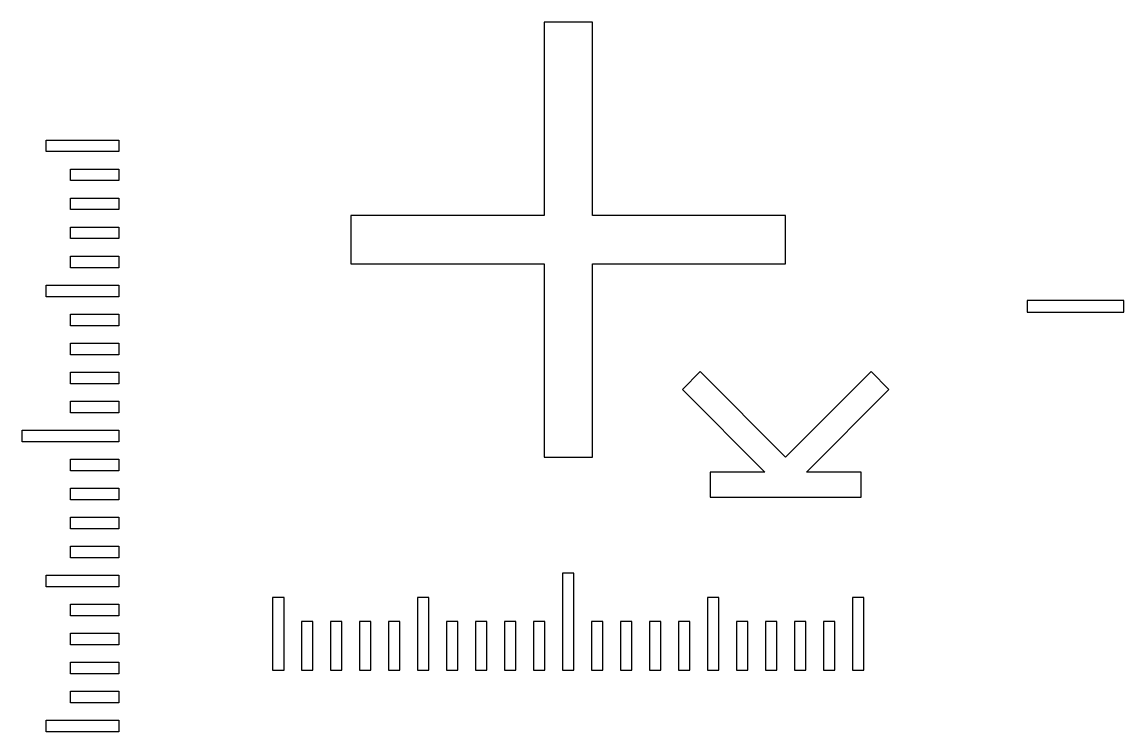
# Model space of a CAD drawing. Extents: x -119394 to 128420, y 74496 to 185496.
# Drawn here: x 41790 to 42930, y 151169 to 151903 of the extents above; entities that cross this region are included whole.
import ezdxf

# ---------------------------------------------------------------- set-up
doc = ezdxf.new("R2010")
doc.units = 13
doc.layers.add('CL - Main', color=150, linetype='Continuous')

msp = doc.modelspace()

# ---------------------------------------------------------------- linework, layer by layer
at = {"layer": 'CL - Main'}
for p, q in [((42380.3, 151903.4), (42330.3, 151903.4)), ((42330.3, 151903.4), (42330.3, 151703.4)), ((42380.3, 151703.4), (42380.3, 151903.4)), ((41815.3, 151769.4), (41815.3, 151781.4)), ((41815.3, 151781.4), (41890.3, 151781.4)), ((41890.3, 151781.4), (41890.3, 151769.4)), ((41890.3, 151769.4), (41815.3, 151769.4)), ((41840.3, 151739.4), (41840.3, 151751.4)), ((41840.3, 151751.4), (41890.3, 151751.4)), ((41890.3, 151751.4), (41890.3, 151739.4)), ((41890.3, 151739.4), (41840.3, 151739.4)), ((41840.3, 151709.4), (41840.3, 151721.4)), ((41840.3, 151721.4), (41890.3, 151721.4)), ((41890.3, 151721.4), (41890.3, 151709.4)), ((41890.3, 151709.4), (41840.3, 151709.4)), ((42330.3, 151703.4), (42130.3, 151703.4)), ((42130.3, 151703.4), (42130.3, 151653.4)), ((42580.3, 151703.4), (42380.3, 151703.4)), ((42580.3, 151653.4), (42580.3, 151703.4)), ((41840.3, 151679.4), (41840.3, 151691.4)), ((41840.3, 151691.4), (41890.3, 151691.4)), ((41890.3, 151691.4), (41890.3, 151679.4)), ((41890.3, 151679.4), (41840.3, 151679.4)), ((41840.3, 151649.4), (41840.3, 151661.4)), ((41840.3, 151661.4), (41890.3, 151661.4)), ((41890.3, 151661.4), (41890.3, 151649.4)), ((41890.3, 151649.4), (41840.3, 151649.4)), ((42130.3, 151653.4), (42330.3, 151653.4)), ((42330.3, 151653.4), (42330.3, 151453.4)), ((42380.3, 151453.4), (42380.3, 151653.4)), ((42380.3, 151653.4), (42580.3, 151653.4)), ((41815.3, 151619.4), (41815.3, 151631.4)), ((41815.3, 151631.4), (41890.3, 151631.4)), ((41890.3, 151631.4), (41890.3, 151619.4)), ((41890.3, 151619.4), (41815.3, 151619.4)), ((42830.3, 151615.4), (42830.3, 151603.4)), ((42930.3, 151615.4), (42830.3, 151615.4)), ((42930.3, 151603.4), (42930.3, 151615.4)), ((41840.3, 151589.4), (41840.3, 151601.4)), ((41840.3, 151601.4), (41890.3, 151601.4)), ((41890.3, 151601.4), (41890.3, 151589.4)), ((42830.3, 151603.4), (42930.3, 151603.4)), ((41890.3, 151589.4), (41840.3, 151589.4)), ((41840.3, 151559.4), (41840.3, 151571.4)), ((41840.3, 151571.4), (41890.3, 151571.4)), ((41890.3, 151571.4), (41890.3, 151559.4)), ((41890.3, 151559.4), (41840.3, 151559.4)), ((41840.3, 151529.4), (41840.3, 151541.4)), ((41840.3, 151541.4), (41890.3, 151541.4)), ((41890.3, 151541.4), (41890.3, 151529.4)), ((42473.4, 151523.5), (42491.7, 151541.9)), ((42580.3, 151453.4), (42491.7, 151541.9)), ((42580.3, 151453.4), (42668.8, 151541.9)), ((42687.2, 151523.5), (42668.8, 151541.9)), ((41890.3, 151529.4), (41840.3, 151529.4)), ((42558.9, 151438), (42473.4, 151523.5)), ((42601.7, 151438), (42687.2, 151523.5)), ((41840.3, 151499.4), (41840.3, 151511.4)), ((41840.3, 151511.4), (41890.3, 151511.4)), ((41890.3, 151511.4), (41890.3, 151499.4)), ((41890.3, 151499.4), (41840.3, 151499.4)), ((41790.3, 151469.4), (41790.3, 151481.4)), ((41790.3, 151481.4), (41890.3, 151481.4)), ((41890.3, 151481.4), (41890.3, 151469.4)), ((41890.3, 151469.4), (41790.3, 151469.4)), ((41840.3, 151439.4), (41840.3, 151451.4)), ((41840.3, 151451.4), (41890.3, 151451.4)), ((41890.3, 151451.4), (41890.3, 151439.4)), ((42330.3, 151453.4), (42380.3, 151453.4)), ((41890.3, 151439.4), (41840.3, 151439.4)), ((42558.9, 151438), (42502.3, 151438)), ((42502.3, 151438), (42502.3, 151412)), ((42658.3, 151438), (42601.7, 151438)), ((42658.3, 151412), (42658.3, 151438)), ((41840.3, 151409.4), (41840.3, 151421.4)), ((41840.3, 151421.4), (41890.3, 151421.4)), ((41890.3, 151421.4), (41890.3, 151409.4)), ((41890.3, 151409.4), (41840.3, 151409.4)), ((42502.3, 151412), (42658.3, 151412)), ((41840.3, 151379.4), (41840.3, 151391.4)), ((41840.3, 151391.4), (41890.3, 151391.4)), ((41890.3, 151391.4), (41890.3, 151379.4)), ((41890.3, 151379.4), (41840.3, 151379.4)), ((41840.3, 151349.4), (41840.3, 151361.4)), ((41840.3, 151361.4), (41890.3, 151361.4)), ((41890.3, 151361.4), (41890.3, 151349.4)), ((41890.3, 151349.4), (41840.3, 151349.4)), ((41815.3, 151319.4), (41815.3, 151331.4)), ((41815.3, 151331.4), (41890.3, 151331.4)), ((41890.3, 151331.4), (41890.3, 151319.4)), ((42361.3, 151333.4), (42349.3, 151333.4)), ((42349.3, 151333.4), (42349.3, 151233.4)), ((42361.3, 151233.4), (42361.3, 151333.4)), ((41890.3, 151319.4), (41815.3, 151319.4)), ((41840.3, 151289.4), (41840.3, 151301.4)), ((41840.3, 151301.4), (41890.3, 151301.4)), ((41890.3, 151301.4), (41890.3, 151289.4)), ((42061.3, 151308.4), (42049.3, 151308.4)), ((42049.3, 151308.4), (42049.3, 151233.4)), ((42061.3, 151233.4), (42061.3, 151308.4)), ((42211.3, 151308.4), (42199.3, 151308.4)), ((42199.3, 151308.4), (42199.3, 151233.4)), ((42211.3, 151233.4), (42211.3, 151308.4)), ((42511.3, 151308.4), (42499.3, 151308.4)), ((42499.3, 151308.4), (42499.3, 151233.4)), ((42511.3, 151233.4), (42511.3, 151308.4)), ((42661.3, 151308.4), (42649.3, 151308.4)), ((42649.3, 151308.4), (42649.3, 151233.4)), ((42661.3, 151233.4), (42661.3, 151308.4)), ((41890.3, 151289.4), (41840.3, 151289.4)), ((42091.3, 151283.4), (42079.3, 151283.4)), ((42079.3, 151283.4), (42079.3, 151233.4)), ((42091.3, 151233.4), (42091.3, 151283.4)), ((42121.3, 151283.4), (42109.3, 151283.4)), ((42109.3, 151283.4), (42109.3, 151233.4)), ((42121.3, 151233.4), (42121.3, 151283.4)), ((42151.3, 151283.4), (42139.3, 151283.4)), ((42139.3, 151283.4), (42139.3, 151233.4)), ((42151.3, 151233.4), (42151.3, 151283.4)), ((42181.3, 151283.4), (42169.3, 151283.4)), ((42169.3, 151283.4), (42169.3, 151233.4)), ((42181.3, 151233.4), (42181.3, 151283.4)), ((42241.3, 151283.4), (42229.3, 151283.4)), ((42229.3, 151283.4), (42229.3, 151233.4)), ((42241.3, 151233.4), (42241.3, 151283.4)), ((42271.3, 151283.4), (42259.3, 151283.4)), ((42259.3, 151283.4), (42259.3, 151233.4)), ((42271.3, 151233.4), (42271.3, 151283.4)), ((42301.3, 151283.4), (42289.3, 151283.4)), ((42289.3, 151283.4), (42289.3, 151233.4)), ((42301.3, 151233.4), (42301.3, 151283.4)), ((42331.3, 151283.4), (42319.3, 151283.4)), ((42319.3, 151283.4), (42319.3, 151233.4)), ((42331.3, 151233.4), (42331.3, 151283.4)), ((42391.3, 151283.4), (42379.3, 151283.4)), ((42379.3, 151283.4), (42379.3, 151233.4)), ((42391.3, 151233.4), (42391.3, 151283.4)), ((42421.3, 151283.4), (42409.3, 151283.4)), ((42409.3, 151283.4), (42409.3, 151233.4)), ((42421.3, 151233.4), (42421.3, 151283.4)), ((42451.3, 151283.4), (42439.3, 151283.4)), ((42439.3, 151283.4), (42439.3, 151233.4)), ((42451.3, 151233.4), (42451.3, 151283.4)), ((42481.3, 151283.4), (42469.3, 151283.4)), ((42469.3, 151283.4), (42469.3, 151233.4)), ((42481.3, 151233.4), (42481.3, 151283.4)), ((42541.3, 151283.4), (42529.3, 151283.4)), ((42529.3, 151283.4), (42529.3, 151233.4)), ((42541.3, 151233.4), (42541.3, 151283.4)), ((42571.3, 151283.4), (42559.3, 151283.4)), ((42559.3, 151283.4), (42559.3, 151233.4)), ((42571.3, 151233.4), (42571.3, 151283.4)), ((42601.3, 151283.4), (42589.3, 151283.4)), ((42589.3, 151283.4), (42589.3, 151233.4)), ((42601.3, 151233.4), (42601.3, 151283.4)), ((42631.3, 151283.4), (42619.3, 151283.4)), ((42619.3, 151283.4), (42619.3, 151233.4)), ((42631.3, 151233.4), (42631.3, 151283.4)), ((41840.3, 151259.4), (41840.3, 151271.4)), ((41840.3, 151271.4), (41890.3, 151271.4)), ((41890.3, 151271.4), (41890.3, 151259.4)), ((41890.3, 151259.4), (41840.3, 151259.4)), ((41840.3, 151229.4), (41840.3, 151241.4)), ((41840.3, 151241.4), (41890.3, 151241.4)), ((41890.3, 151241.4), (41890.3, 151229.4)), ((42049.3, 151233.4), (42061.3, 151233.4)), ((42079.3, 151233.4), (42091.3, 151233.4)), ((42109.3, 151233.4), (42121.3, 151233.4)), ((42139.3, 151233.4), (42151.3, 151233.4)), ((42169.3, 151233.4), (42181.3, 151233.4)), ((42199.3, 151233.4), (42211.3, 151233.4)), ((42229.3, 151233.4), (42241.3, 151233.4)), ((42259.3, 151233.4), (42271.3, 151233.4)), ((42289.3, 151233.4), (42301.3, 151233.4)), ((42319.3, 151233.4), (42331.3, 151233.4)), ((42349.3, 151233.4), (42361.3, 151233.4)), ((42379.3, 151233.4), (42391.3, 151233.4)), ((42409.3, 151233.4), (42421.3, 151233.4)), ((42439.3, 151233.4), (42451.3, 151233.4)), ((42469.3, 151233.4), (42481.3, 151233.4)), ((42499.3, 151233.4), (42511.3, 151233.4)), ((42529.3, 151233.4), (42541.3, 151233.4)), ((42559.3, 151233.4), (42571.3, 151233.4)), ((42589.3, 151233.4), (42601.3, 151233.4)), ((42619.3, 151233.4), (42631.3, 151233.4)), ((42649.3, 151233.4), (42661.3, 151233.4)), ((41890.3, 151229.4), (41840.3, 151229.4)), ((41840.3, 151199.4), (41840.3, 151211.4)), ((41840.3, 151211.4), (41890.3, 151211.4)), ((41890.3, 151211.4), (41890.3, 151199.4)), ((41890.3, 151199.4), (41840.3, 151199.4)), ((41815.3, 151169.4), (41815.3, 151181.4)), ((41815.3, 151181.4), (41890.3, 151181.4)), ((41890.3, 151181.4), (41890.3, 151169.4)), ((41890.3, 151169.4), (41815.3, 151169.4))]:
    msp.add_line(p, q, dxfattribs=at)

doc.saveas('drawing.dxf')
